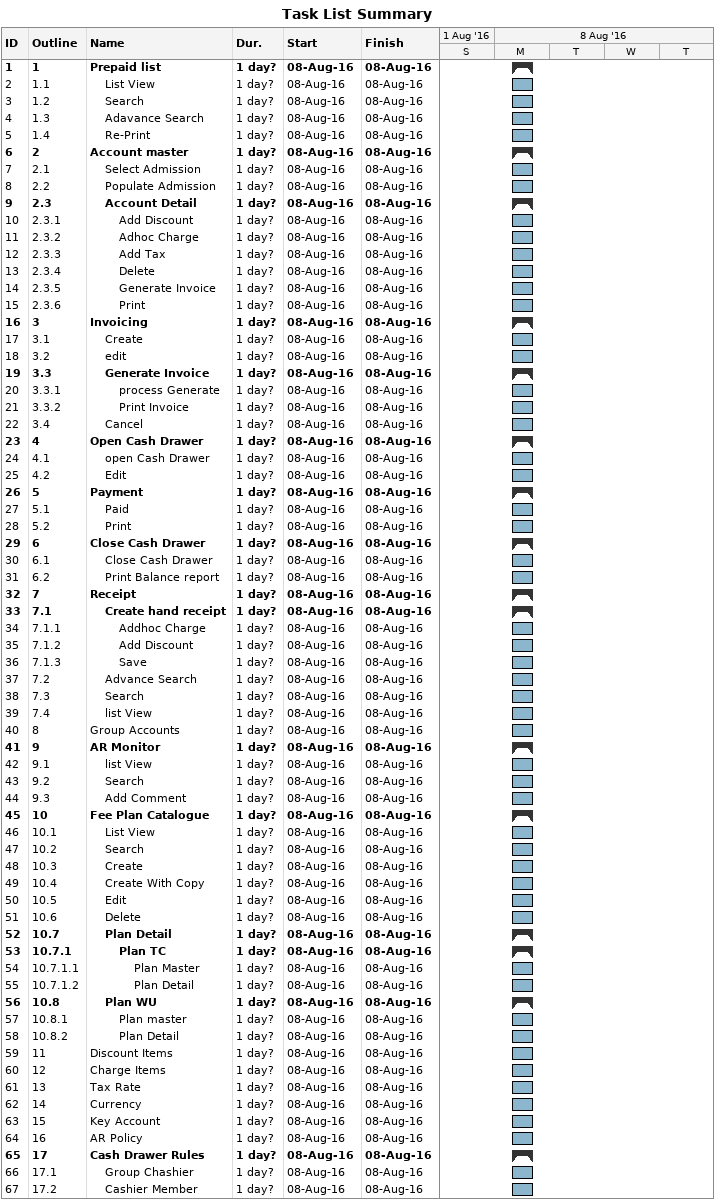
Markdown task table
Task List Summary

| ID | WBS | Task | Duration | Start | Finish |
|---|---|---|---|---|---|
| 1 | 1 | **Prepaid list** | 1d? | 2016-08-08 | 2016-08-08 |
| 2 | 1.1 | List View | 1d? | 2016-08-08 | 2016-08-08 |
| 3 | 1.2 | Search | 1d? | 2016-08-08 | 2016-08-08 |
| 4 | 1.3 | Adavance Search | 1d? | 2016-08-08 | 2016-08-08 |
| 5 | 1.4 | Re-Print | 1d? | 2016-08-08 | 2016-08-08 |
| 6 | 2 | **Account master** | 1d? | 2016-08-08 | 2016-08-08 |
| 7 | 2.1 | Select Admission | 1d? | 2016-08-08 | 2016-08-08 |
| 8 | 2.2 | Populate Admission | 1d? | 2016-08-08 | 2016-08-08 |
| 9 | 2.3 | **Account Detail** | 1d? | 2016-08-08 | 2016-08-08 |
| 10 | 2.3.1 | Add Discount | 1d? | 2016-08-08 | 2016-08-08 |
| 11 | 2.3.2 | Adhoc Charge | 1d? | 2016-08-08 | 2016-08-08 |
| 12 | 2.3.3 | Add Tax | 1d? | 2016-08-08 | 2016-08-08 |
| 13 | 2.3.4 | Delete | 1d? | 2016-08-08 | 2016-08-08 |
| 14 | 2.3.5 | Generate Invoice | 1d? | 2016-08-08 | 2016-08-08 |
| 15 | 2.3.6 | Print | 1d? | 2016-08-08 | 2016-08-08 |
| 16 | 3 | **Invoicing** | 1d? | 2016-08-08 | 2016-08-08 |
| 17 | 3.1 | Create | 1d? | 2016-08-08 | 2016-08-08 |
| 18 | 3.2 | edit | 1d? | 2016-08-08 | 2016-08-08 |
| 19 | 3.3 | **Generate Invoice** | 1d? | 2016-08-08 | 2016-08-08 |
| 20 | 3.3.1 | process Generate | 1d? | 2016-08-08 | 2016-08-08 |
| 21 | 3.3.2 | Print Invoice | 1d? | 2016-08-08 | 2016-08-08 |
| 22 | 3.4 | Cancel | 1d? | 2016-08-08 | 2016-08-08 |
| 23 | 4 | **Open Cash Drawer** | 1d? | 2016-08-08 | 2016-08-08 |
| 24 | 4.1 | open Cash Drawer | 1d? | 2016-08-08 | 2016-08-08 |
| 25 | 4.2 | Edit | 1d? | 2016-08-08 | 2016-08-08 |
| 26 | 5 | **Payment** | 1d? | 2016-08-08 | 2016-08-08 |
| 27 | 5.1 | Paid | 1d? | 2016-08-08 | 2016-08-08 |
| 28 | 5.2 | Print | 1d? | 2016-08-08 | 2016-08-08 |
| 29 | 6 | **Close Cash Drawer** | 1d? | 2016-08-08 | 2016-08-08 |
| 30 | 6.1 | Close Cash Drawer | 1d? | 2016-08-08 | 2016-08-08 |
| 31 | 6.2 | Print Balance report | 1d? | 2016-08-08 | 2016-08-08 |
| 32 | 7 | **Receipt** | 1d? | 2016-08-08 | 2016-08-08 |
| 33 | 7.1 | **Create hand receipt** | 1d? | 2016-08-08 | 2016-08-08 |
| 34 | 7.1.1 | Addhoc Charge | 1d? | 2016-08-08 | 2016-08-08 |
| 35 | 7.1.2 | Add Discount | 1d? | 2016-08-08 | 2016-08-08 |
| 36 | 7.1.3 | Save | 1d? | 2016-08-08 | 2016-08-08 |
| 37 | 7.2 | Advance Search | 1d? | 2016-08-08 | 2016-08-08 |
| 38 | 7.3 | Search | 1d? | 2016-08-08 | 2016-08-08 |
| 39 | 7.4 | list View | 1d? | 2016-08-08 | 2016-08-08 |
| 40 | 8 | Group Accounts | 1d? | 2016-08-08 | 2016-08-08 |
| 41 | 9 | **AR Monitor** | 1d? | 2016-08-08 | 2016-08-08 |
| 42 | 9.1 | list View | 1d? | 2016-08-08 | 2016-08-08 |
| 43 | 9.2 | Search | 1d? | 2016-08-08 | 2016-08-08 |
| 44 | 9.3 | Add Comment | 1d? | 2016-08-08 | 2016-08-08 |
| 45 | 10 | **Fee Plan Catalogue** | 1d? | 2016-08-08 | 2016-08-08 |
| 46 | 10.1 | List View | 1d? | 2016-08-08 | 2016-08-08 |
| 47 | 10.2 | Search | 1d? | 2016-08-08 | 2016-08-08 |
| 48 | 10.3 | Create | 1d? | 2016-08-08 | 2016-08-08 |
| 49 | 10.4 | Create With Copy | 1d? | 2016-08-08 | 2016-08-08 |
| 50 | 10.5 | Edit | 1d? | 2016-08-08 | 2016-08-08 |
| 51 | 10.6 | Delete | 1d? | 2016-08-08 | 2016-08-08 |
| 52 | 10.7 | **Plan Detail** | 1d? | 2016-08-08 | 2016-08-08 |
| 53 | 10.7.1 | **Plan TC** | 1d? | 2016-08-08 | 2016-08-08 |
| 54 | 10.7.1.1 | Plan Master | 1d? | 2016-08-08 | 2016-08-08 |
| 55 | 10.7.1.2 | Plan Detail | 1d? | 2016-08-08 | 2016-08-08 |
| 56 | 10.8 | **Plan WU** | 1d? | 2016-08-08 | 2016-08-08 |
| 57 | 10.8.1 | Plan master | 1d? | 2016-08-08 | 2016-08-08 |
| 58 | 10.8.2 | Plan Detail | 1d? | 2016-08-08 | 2016-08-08 |
| 59 | 11 | Discount Items | 1d? | 2016-08-08 | 2016-08-08 |
| 60 | 12 | Charge Items | 1d? | 2016-08-08 | 2016-08-08 |
| 61 | 13 | Tax Rate | 1d? | 2016-08-08 | 2016-08-08 |
| 62 | 14 | Currency | 1d? | 2016-08-08 | 2016-08-08 |
| 63 | 15 | Key Account | 1d? | 2016-08-08 | 2016-08-08 |
| 64 | 16 | AR Policy | 1d? | 2016-08-08 | 2016-08-08 |
| 65 | 17 | **Cash Drawer Rules** | 1d? | 2016-08-08 | 2016-08-08 |
| 66 | 17.1 | Group Chashier | 1d? | 2016-08-08 | 2016-08-08 |
| 67 | 17.2 | Cashier Member | 1d? | 2016-08-08 | 2016-08-08 |
